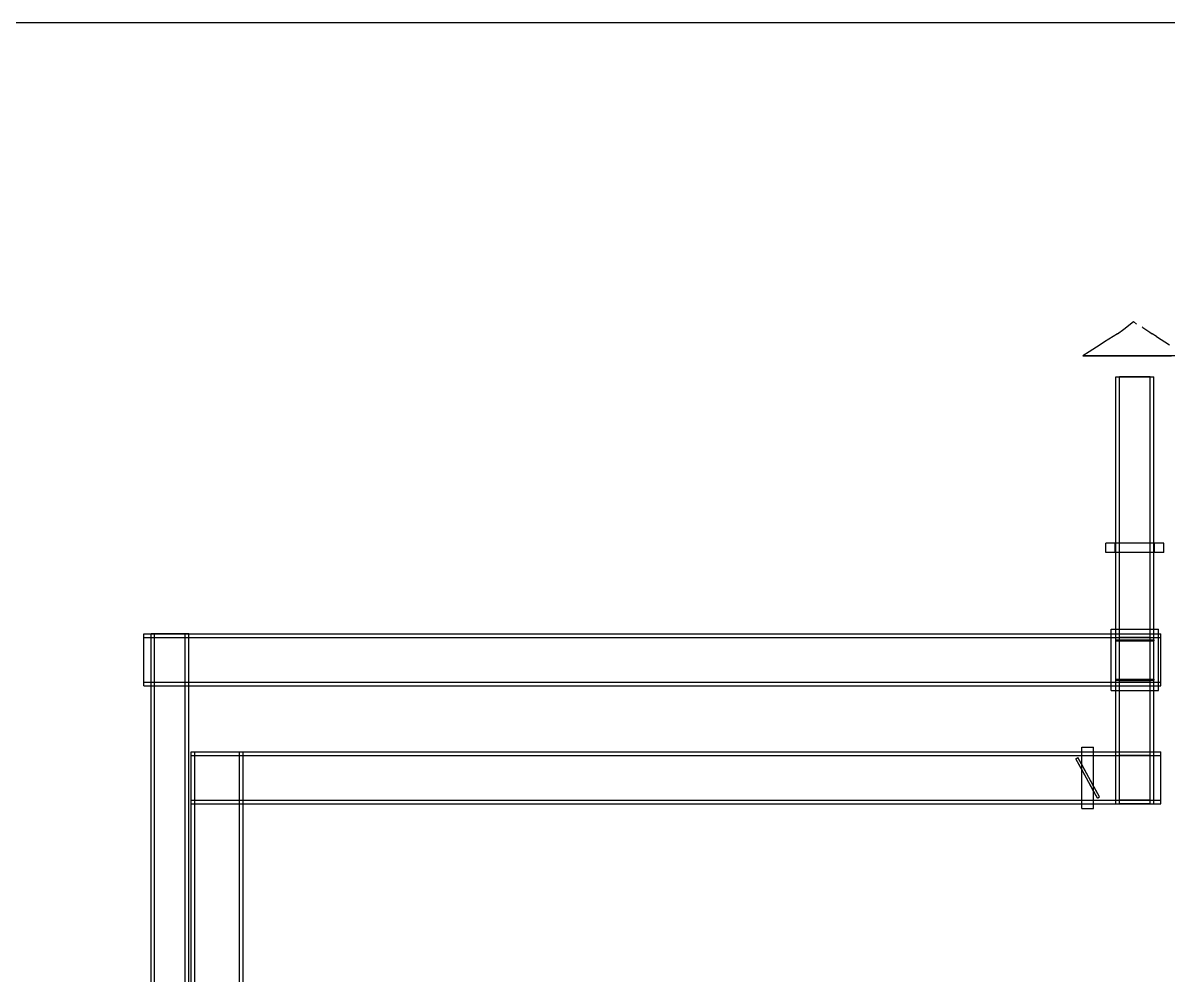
# Model space of a CAD drawing. Header units: millimetres. Extents: x -1175 to 655, y -895 to 720.
# Drawn here: x -546.3 to -60.9, y 316.4 to 720.1 of the extents above; entities that cross this region are included whole.
import ezdxf

# ---------------------------------------------------------------- set-up
doc = ezdxf.new("R2010")
doc.units = ezdxf.units.MM
for name, color, linetype in [('BORDER', 7, 'Continuous'), ('HIDDEN', 8, 'Continuous'), ('VISIBLE', 7, 'Continuous')]:
    doc.layers.add(name, color=color, linetype=linetype)

msp = doc.modelspace()

# ---------------------------------------------------------------- linework, layer by layer
at = {"layer": 'BORDER'}
msp.add_lwpolyline([(-1175.46, -894.94), (655.33, -894.94), (655.33, 720.11), (-1175.46, 720.11)], close=True, dxfattribs=at)
at = {"layer": 'HIDDEN'}
for points in [[(-96.96, 579), (-97, 579)], [(-96, 579), (-96.96, 579)], [(-93.83, 579), (-96, 579)], [(-90.56, 579), (-93.83, 579)], [(-86.38, 579), (-90.56, 579)], [(-81.55, 579), (-86.38, 579)], [(-76.33, 579), (-81.55, 579)], [(-71.03, 579), (-76.33, 579)], [(-65.97, 579), (-71.03, 579)], [(-61.43, 579), (-65.97, 579)], [(-57.68, 579), (-61.43, 579)], [(-83, 570), (-67, 570)], [(-83, 389), (-83, 570)], [(-81.5, 389), (-81.5, 570)], [(-81.5, 389), (-81.5, 570)], [(-68.5, 570), (-81.5, 570)], [(-68.5, 570), (-81.5, 570)], [(-68.5, 389), (-68.5, 570)], [(-68.5, 389), (-68.5, 570)], [(-67, 389), (-67, 570)], [(-87.31, 495.5), (-87.31, 499.5)], [(-83.31, 499.5), (-87.31, 499.5)], [(-83.31, 495.5), (-87.31, 495.5)], [(-83.31, 495.5), (-83.31, 499.5)], [(-83.31, 495.5), (-83.31, 499.5)], [(-66.69, 499.5), (-83.31, 499.5)], [(-83.31, 495.5), (-83.31, 499.5)], [(-83.31, 495.5), (-83.31, 499.5)], [(-66.69, 499.5), (-83.31, 499.5)], [(-66.69, 499.5), (-83.31, 499.5)], [(-66.69, 495.5), (-83.31, 495.5)], [(-66.69, 495.5), (-83.31, 495.5)], [(-66.69, 495.5), (-83.31, 495.5)], [(-83, 495.5), (-83, 499.5)], [(-67, 495.5), (-67, 499.5)], [(-66.69, 495.5), (-66.69, 499.5)], [(-62.69, 499.5), (-66.69, 499.5)], [(-66.69, 495.5), (-66.69, 499.5)], [(-66.69, 495.5), (-66.69, 499.5)], [(-66.69, 495.5), (-66.69, 499.5)], [(-62.69, 495.5), (-66.69, 495.5)], [(-62.69, 495.5), (-62.69, 499.5)], [(-85, 463), (-65, 463)], [(-85, 437), (-85, 463)], [(-83, 463), (-67, 463)], [(-65, 437), (-65, 463)], [(-495, 439), (-495, 461)], [(-495, 461), (-64, 461)], [(-495, 459.5), (-64, 459.5)], [(-495, 459.5), (-64, 459.5)], [(-495, 440.5), (-495, 459.5)], [(-495, 440.5), (-495, 459.5)], [(-476, 461), (-492, 461)], [(-492, 38.8), (-492, 461)], [(-490.5, 38.8), (-490.5, 461)], [(-490.5, 38.8), (-490.5, 461)], [(-490.5, 461), (-477.5, 461)], [(-490.5, 461), (-477.5, 461)], [(-477.5, 38.8), (-477.5, 461)], [(-477.5, 38.8), (-477.5, 461)], [(-476, 38.8), (-476, 461)], [(-85, 461), (-65, 461)], [(-83, 461), (-67, 461)], [(-83, 461), (-67, 461)], [(-83, 439), (-83, 461)], [(-83, 439), (-83, 461)], [(-83, 458.58), (-67, 458.58)], [(-83, 441.9), (-83, 458.58)], [(-83, 458.58), (-83, 458.1)], [(-83, 458.1), (-67, 458.1)], [(-83, 441.42), (-83, 458.1)], [(-81.5, 440.5), (-81.5, 459.5)], [(-68.5, 459.5), (-81.5, 459.5)], [(-81.5, 440.5), (-81.5, 459.5)], [(-68.5, 459.5), (-81.5, 459.5)], [(-68.5, 440.5), (-68.5, 459.5)], [(-68.5, 440.5), (-68.5, 459.5)], [(-67, 439), (-67, 461)], [(-67, 439), (-67, 461)], [(-67, 441.9), (-67, 458.58)], [(-67, 458.58), (-67, 458.1)], [(-67, 441.42), (-67, 458.1)], [(-64, 439), (-64, 461)], [(-64, 440.5), (-64, 459.5)], [(-64, 440.5), (-64, 459.5)], [(-83, 441.9), (-67, 441.9)], [(-83, 441.9), (-83, 441.42)], [(-67, 441.9), (-67, 441.42)], [(-495, 440.5), (-64, 440.5)], [(-495, 440.5), (-64, 440.5)], [(-495, 439), (-64, 439)], [(-492, 439), (-476, 439)], [(-85, 439), (-65, 439)], [(-85, 437), (-65, 437)], [(-83, 441.42), (-67, 441.42)], [(-83, 439), (-67, 439)], [(-83, 439), (-67, 439)], [(-83, 437), (-67, 437)], [(-68.5, 440.5), (-81.5, 440.5)], [(-68.5, 440.5), (-81.5, 440.5)], [(-97.5, 413), (-92.5, 413)], [(-97.5, 387), (-97.5, 413)], [(-92.5, 387), (-92.5, 413)], [(-475, 411), (-453, 411)], [(-475, 209), (-475, 411)], [(-475, 389), (-475, 411)], [(-475, 411), (-64, 411)], [(-475, 409.5), (-64, 409.5)], [(-475, 409.5), (-64, 409.5)], [(-475, 390.5), (-475, 409.5)], [(-475, 390.5), (-475, 409.5)], [(-473.5, 209), (-473.5, 411)], [(-473.5, 209), (-473.5, 411)], [(-473.5, 411), (-454.5, 411)], [(-473.5, 411), (-454.5, 411)], [(-454.5, 209), (-454.5, 411)], [(-454.5, 209), (-454.5, 411)], [(-453, 209), (-453, 411)], [(-99.99, 408.1), (-99.12, 408.58)], [(-90.88, 391.42), (-99.99, 408.1)], [(-90.01, 391.9), (-99.12, 408.58)], [(-97.5, 411), (-92.5, 411)], [(-83, 411), (-67, 411)], [(-83, 411), (-67, 411)], [(-83, 389), (-83, 411)], [(-81.5, 390.5), (-81.5, 409.5)], [(-68.5, 409.5), (-81.5, 409.5)], [(-68.5, 390.5), (-68.5, 409.5)], [(-67, 389), (-67, 411)], [(-64, 389), (-64, 411)], [(-64, 390.5), (-64, 409.5)], [(-64, 390.5), (-64, 409.5)], [(-92.5, 396.47), (-97.5, 405.62)], [(-92.5, 394.38), (-97.5, 403.53)], [(-475, 390.5), (-64, 390.5)], [(-475, 390.5), (-64, 390.5)], [(-475, 389), (-64, 389)], [(-97.5, 389), (-92.5, 389)], [(-90.88, 391.42), (-90.01, 391.9)], [(-83, 389), (-67, 389)], [(-83, 389), (-67, 389)], [(-68.5, 390.5), (-81.5, 390.5)], [(-68.5, 389), (-81.5, 389)], [(-68.5, 389), (-81.5, 389)], [(-97.5, 387), (-92.5, 387)]]:
    msp.add_lwpolyline(points, dxfattribs=at)
at = {"layer": 'VISIBLE'}
for points in [[(-79.68, 590.26), (-75.54, 593.53)], [(-74.33, 592.43), (-75.54, 593.53)], [(-82.33, 588.33), (-87.81, 584.85)], [(-82.33, 588.33), (-79.68, 590.26)], [(-71.88, 591.23), (-71.58, 591.01)], [(-71.58, 591.01), (-70.75, 590.45)], [(-70.75, 590.45), (-68.62, 589.04)], [(-68.62, 589.04), (-67.67, 588.33)], [(-65.81, 587.15), (-67.67, 588.33)], [(-89.67, 583.67), (-94.43, 580.63)], [(-87.81, 584.85), (-89.67, 583.67)], [(-65.81, 587.15), (-60.33, 583.67)], [(-94.43, 580.63), (-97, 579)], [(-97, 579), (-96.64, 579)], [(-96.64, 579), (-95.06, 579)], [(-95.06, 579), (-92.32, 579)], [(-92.32, 579), (-88.57, 579)], [(-88.57, 579), (-84.03, 579)], [(-84.03, 579), (-78.97, 579)], [(-78.97, 579), (-73.67, 579)], [(-73.67, 579), (-68.45, 579)], [(-68.45, 579), (-63.62, 579)], [(-63.62, 579), (-59.44, 579)], [(-83, 570), (-67, 570)], [(-83, 499.5), (-83, 570)], [(-67, 499.5), (-67, 570)], [(-87.31, 495.5), (-87.31, 499.5)], [(-83.31, 499.5), (-87.31, 499.5)], [(-83.31, 495.5), (-87.31, 495.5)], [(-83.31, 495.5), (-83.31, 499.5)], [(-83.31, 495.5), (-83.31, 499.5)], [(-66.69, 499.5), (-83.31, 499.5)], [(-66.69, 495.5), (-83.31, 495.5)], [(-83, 389), (-83, 495.5)], [(-67, 389), (-67, 495.5)], [(-66.69, 495.5), (-66.69, 499.5)], [(-62.69, 499.5), (-66.69, 499.5)], [(-66.69, 495.5), (-66.69, 499.5)], [(-62.69, 495.5), (-66.69, 495.5)], [(-62.69, 495.5), (-62.69, 499.5)], [(-85, 463), (-83, 463)], [(-85, 437), (-85, 463)], [(-67, 463), (-65, 463)], [(-65, 437), (-65, 463)], [(-495, 439), (-495, 461)], [(-495, 461), (-85, 461)], [(-492, 237), (-492, 461)], [(-476, 461), (-492, 461)], [(-476, 237), (-476, 461)], [(-65, 461), (-64, 461)], [(-64, 439), (-64, 461)], [(-495, 439), (-492, 439)], [(-476, 439), (-85, 439)], [(-85, 437), (-83, 437)], [(-67, 437), (-65, 437)], [(-65, 439), (-64, 439)], [(-97.5, 413), (-92.5, 413)], [(-97.5, 387), (-97.5, 413)], [(-92.5, 387), (-92.5, 413)], [(-475, 411), (-453, 411)], [(-475, 209), (-475, 411)], [(-475, 389), (-475, 411)], [(-475, 411), (-97.5, 411)], [(-453, 209), (-453, 411)], [(-99.99, 408.1), (-99.12, 408.58)], [(-97.5, 403.53), (-99.99, 408.1)], [(-97.5, 405.62), (-99.12, 408.58)], [(-92.5, 411), (-83, 411)], [(-83, 411), (-67, 411)], [(-83, 389), (-83, 411)], [(-81.5, 390.5), (-81.5, 409.5)], [(-68.5, 409.5), (-81.5, 409.5)], [(-68.5, 390.5), (-68.5, 409.5)], [(-67, 411), (-64, 411)], [(-67, 389), (-67, 411)], [(-64, 389), (-64, 411)], [(-90.01, 391.9), (-92.5, 396.47)], [(-90.88, 391.42), (-92.5, 394.38)], [(-475, 389), (-97.5, 389)], [(-92.5, 389), (-64, 389)], [(-90.88, 391.42), (-90.01, 391.9)], [(-83, 389), (-67, 389)], [(-83, 389), (-67, 389)], [(-68.5, 390.5), (-81.5, 390.5)], [(-97.5, 387), (-92.5, 387)]]:
    msp.add_lwpolyline(points, dxfattribs=at)

doc.saveas('drawing.dxf')
